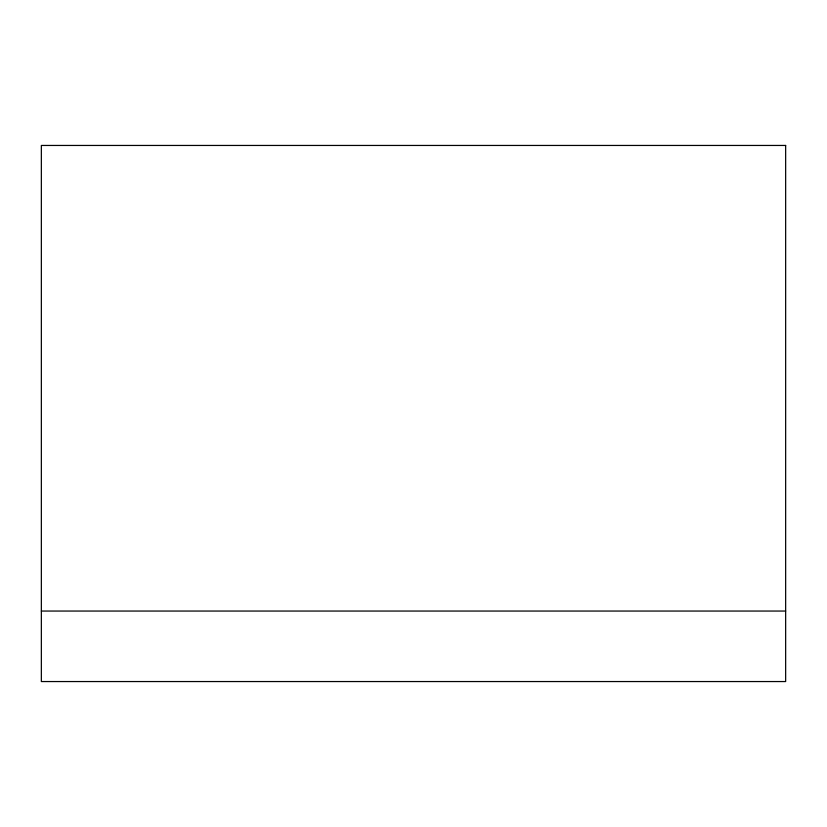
<?xml version="1.0" encoding="UTF-8"?>
<svg xmlns="http://www.w3.org/2000/svg" width="827" height="827" viewBox="0 0 827 827"><rect width="100%" height="100%" fill="white"/><g stroke="black" fill="none" stroke-linecap="round" stroke-linejoin="round"><path stroke-width="1.24" d="M41.35 611.05L785.65 611.05M785.65 145.449L41.35 145.449L41.35 681.551L785.65 681.551L785.65 145.449"/></g></svg>
